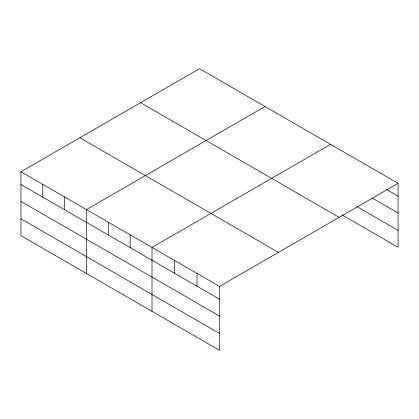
<?xml version="1.0" encoding="UTF-8"?>
<svg xmlns="http://www.w3.org/2000/svg" width="419" height="419" viewBox="0 0 419 419"><rect width="100%" height="100%" fill="white"/><g stroke="black" fill="none" stroke-linecap="round" stroke-linejoin="round"><path stroke-width="0.63" d="M219.514 316.062L219.514 286.402L20.95 171.759L20.95 235.677L219.514 350.315L219.514 316.062L20.95 201.424M20.95 171.759L199.486 68.685L398.05 183.323L398.05 247.241L342.354 215.083M265.012 106.515L86.476 209.589L86.476 273.507M330.539 144.346L152.003 247.425L152.003 311.338M219.514 286.402L398.05 183.323M386.8 189.624L398.05 196.118M372.172 198.046L398.05 212.988M356.978 206.656L398.05 230.371M140.569 102.697L339.133 217.341M79.867 137.746L278.431 252.385M20.95 184.554L219.514 299.192M20.95 218.807L219.514 333.445M197.014 273.408L197.014 286.203M174.508 260.414L174.508 273.209M130.162 234.813L130.162 247.603M108.317 222.201L108.317 234.996M64.636 196.982L64.636 209.772M42.79 184.37L42.79 197.166"/></g></svg>
